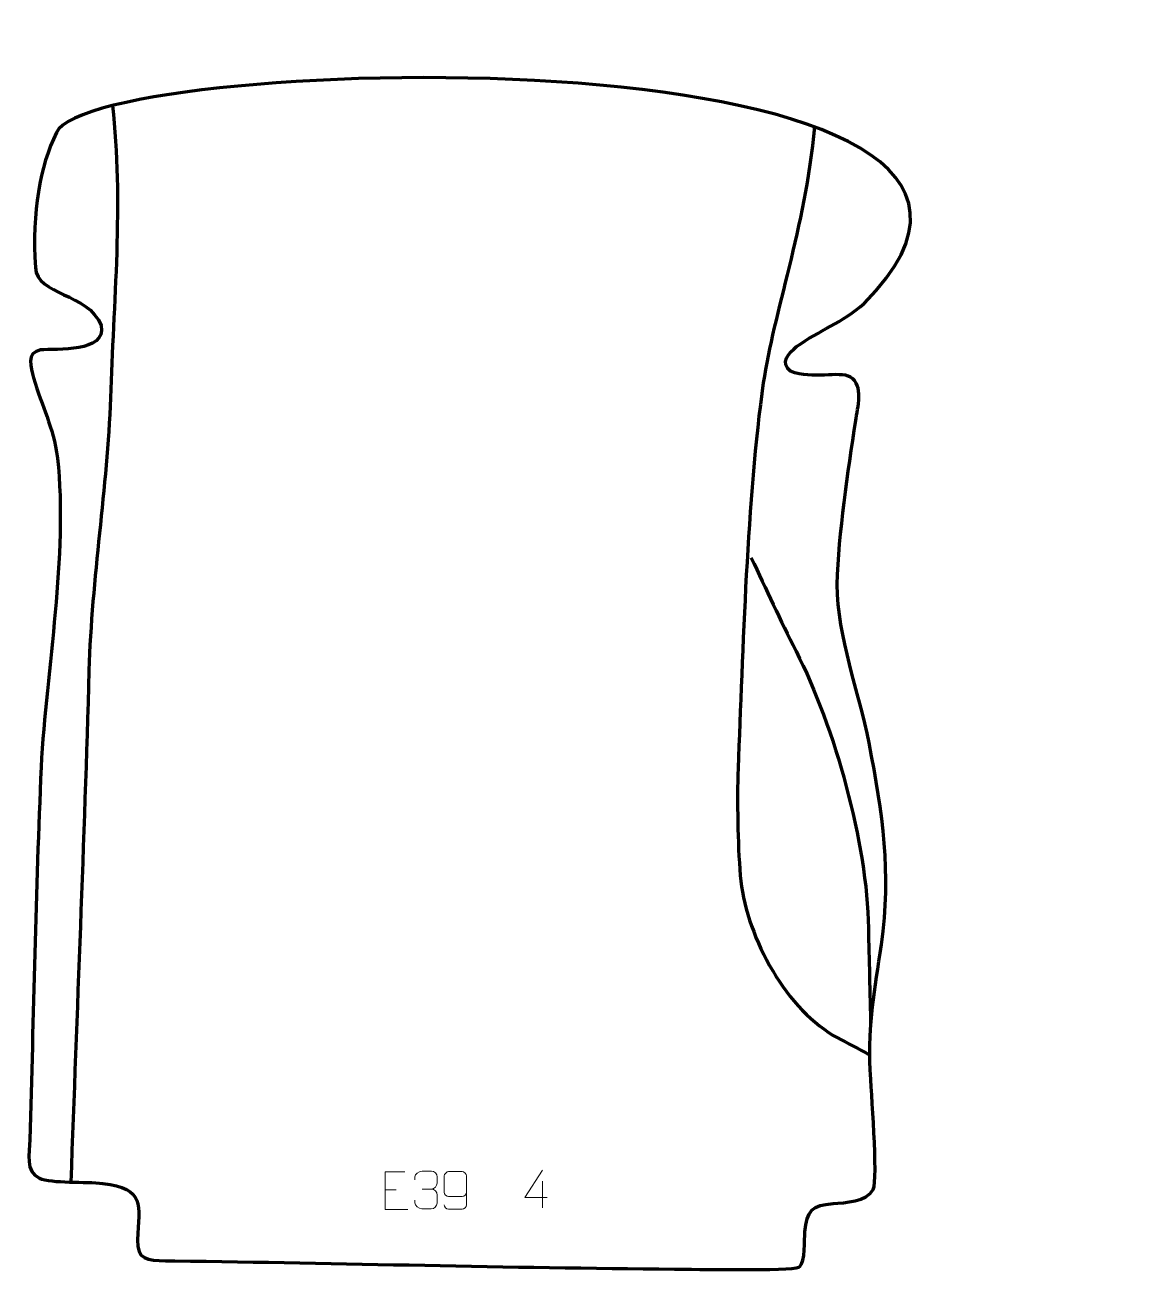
# Model space of a CAD drawing. Header units: millimetres. Extents: x -417 to 322, y 666 to 1493.
import ezdxf

# ---------------------------------------------------------------- set-up
doc = ezdxf.new("R2010")
doc.units = ezdxf.units.MM
doc.header["$MEASUREMENT"] = 0
doc.layers.add('layer 2', color=7, linetype='Continuous')
doc.layers.add('layer 3', color=7, linetype='Continuous')

msp = doc.modelspace()

# ---------------------------------------------------------------- linework, layer by layer
at = {"layer": 'layer 2', "color": 142, "lineweight": 158}
for points, knots in [([(-359.3848, 1439.1496), (-352.0156, 1377.0944), (-358.7288, 1305.7307), (-360.7032, 1245.3646), (-360.7032, 1245.3646), (-362.6449, 1185.9957), (-373.235, 1125.6791), (-374.9128, 1064.5685), (-374.9128, 1064.5685), (-378.0263, 951.4985), (-382.901, 838.4924), (-386.8982, 725.4528)], [0, 0, 0, 0, 0.25, 0.25, 0.25, 0.25, 0.5, 0.5, 0.5, 0.5, 1, 1, 1, 1]), ([(105.8099, 1425.0052), (99.3996, 1357.1326), (78.6966, 1302.1202), (71.9083, 1255.2608), (71.9083, 1255.2608), (60.8992, 1179.2662), (58.4559, 1077.2448), (55.1344, 999.784), (55.1344, 999.784), (54.5009, 977.2689), (54.8672, 951.0499), (56.6268, 928.6255), (56.6268, 928.6255), (59.5584, 891.2647), (84.9294, 842.4573), (118.2906, 822.7335), (118.2906, 822.7335), (125.3109, 818.7594), (132.5779, 815.1822), (139.6601, 811.2944), (139.6601, 811.2944), (140.5761, 810.7782), (141.4922, 810.2622), (142.4083, 809.7462)], [0, 0, 0, 0, 0.14285714, 0.14285714, 0.14285714, 0.14285714, 0.28571429, 0.28571429, 0.28571429, 0.28571429, 0.42857143, 0.42857143, 0.42857143, 0.42857143, 0.57142857, 0.57142857, 0.57142857, 0.57142857, 0.71428571, 0.71428571, 0.71428571, 0.71428571, 1, 1, 1, 1]), ([(63.9494, 1139.3086), (73.7085, 1118.4146), (83.1123, 1098.0578), (93.5834, 1077.4737), (93.5834, 1077.4737), (119.1792, 1026.946), (140.6742, 949.9426), (141.5907, 893.7275), (141.5907, 893.7275), (141.6194, 883.2848), (142.0128, 872.8215), (142.2519, 862.3796), (142.2519, 862.3796), (142.5037, 850.9556), (142.7554, 839.5317), (143.0072, 828.1077)], [0, 0, 0, 0, 0.2, 0.2, 0.2, 0.2, 0.4, 0.4, 0.4, 0.4, 0.6, 0.6, 0.6, 0.6, 1, 1, 1, 1])]:
    msp.add_open_spline(points, degree=3, knots=knots, dxfattribs=at)
at = {"layer": 'layer 2', "color": 250, "lineweight": 9}
for points, knots in [([(-165.702, 732.2229), (-165.702, 732.2229), (-178.5759, 732.2229), (-178.5759, 732.2229), (-178.5759, 732.2229), (-178.5759, 732.2229), (-178.5759, 707.2693), (-178.5759, 707.2693), (-178.5759, 707.2693), (-178.5759, 707.2693), (-163.7101, 707.2693), (-163.7101, 707.2693)], [0, 0, 0, 0, 0.25, 0.25, 0.25, 0.25, 0.5, 0.5, 0.5, 0.5, 1, 1, 1, 1]), ([(-158.9509, 726.9913), (-158.9509, 726.9913), (-158.9509, 728.8485), (-158.9509, 728.8485), (-158.9509, 728.8485), (-158.9652, 730.5904), (-156.3007, 732.7085), (-154.2416, 732.6858), (-154.2416, 732.6858), (-152.1775, 732.6858), (-150.1135, 732.6858), (-148.0498, 732.6858), (-148.0498, 732.6858), (-145.8553, 732.6946), (-144.257, 730.8478), (-144.2126, 728.9357), (-144.2126, 728.9357), (-144.213, 727.5006), (-144.213, 726.0655), (-144.2126, 724.63), (-144.2126, 724.63), (-144.2612, 722.9765), (-145.8638, 720.7465), (-148.0621, 720.7565), (-148.0621, 720.7565), (-145.8584, 720.7453), (-144.2504, 718.9421), (-144.1964, 716.8826), (-144.1964, 716.8826), (-144.1968, 715.0979), (-144.1968, 713.3132), (-144.1964, 711.5281), (-144.1964, 711.5281), (-144.1863, 709.4667), (-146.2412, 707.7036), (-148.0621, 707.7117), (-148.0621, 707.7117), (-150.1274, 707.712), (-152.1926, 707.712), (-154.2582, 707.7117), (-154.2582, 707.7117), (-156.4268, 707.7232), (-158.9578, 710.1234), (-158.9764, 711.5852), (-158.9764, 711.5852), (-158.9764, 711.5852), (-158.9764, 713.4938), (-158.9764, 713.4938)], [0, 0, 0, 0, 0.07692308, 0.07692308, 0.07692308, 0.07692308, 0.15384615, 0.15384615, 0.15384615, 0.15384615, 0.23076923, 0.23076923, 0.23076923, 0.23076923, 0.30769231, 0.30769231, 0.30769231, 0.30769231, 0.38461538, 0.38461538, 0.38461538, 0.38461538, 0.46153846, 0.46153846, 0.46153846, 0.46153846, 0.53846154, 0.53846154, 0.53846154, 0.53846154, 0.61538462, 0.61538462, 0.61538462, 0.61538462, 0.69230769, 0.69230769, 0.69230769, 0.69230769, 0.76923077, 0.76923077, 0.76923077, 0.76923077, 0.84615385, 0.84615385, 0.84615385, 0.84615385, 1, 1, 1, 1]), ([(-139.5564, 710.4321), (-139.5323, 709.0926), (-138.1761, 707.4393), (-136.6042, 707.4737), (-136.6042, 707.4737), (-133.6194, 707.474), (-130.6342, 707.474), (-127.6488, 707.4737), (-127.6488, 707.4737), (-126.4297, 707.4587), (-124.7015, 708.8963), (-124.6965, 710.4321), (-124.6965, 710.4321), (-124.6968, 716.7925), (-124.6968, 723.1533), (-124.6965, 729.5141), (-124.6965, 729.5141), (-124.7012, 730.677), (-126.4297, 732.4481), (-127.6488, 732.4725), (-127.6488, 732.4725), (-130.6342, 732.4722), (-133.6194, 732.4722), (-136.6042, 732.4725), (-136.6042, 732.4725), (-137.8823, 732.4287), (-139.552, 730.8142), (-139.5564, 729.5141), (-139.5564, 729.5141), (-139.5564, 725.9307), (-139.5564, 722.3477), (-139.5564, 718.7649), (-139.5564, 718.7649), (-139.5179, 717.2867), (-137.9352, 715.8538), (-136.6042, 715.8559), (-136.6042, 715.8559), (-133.6194, 715.8556), (-130.6342, 715.8556), (-127.6488, 715.8559), (-127.6488, 715.8559), (-126.3193, 715.8509), (-124.6763, 717.3581), (-124.718, 718.7867)], [0, 0, 0, 0, 0.08333333, 0.08333333, 0.08333333, 0.08333333, 0.16666667, 0.16666667, 0.16666667, 0.16666667, 0.25, 0.25, 0.25, 0.25, 0.33333333, 0.33333333, 0.33333333, 0.33333333, 0.41666667, 0.41666667, 0.41666667, 0.41666667, 0.5, 0.5, 0.5, 0.5, 0.58333333, 0.58333333, 0.58333333, 0.58333333, 0.66666667, 0.66666667, 0.66666667, 0.66666667, 0.75, 0.75, 0.75, 0.75, 0.83333333, 0.83333333, 0.83333333, 0.83333333, 1, 1, 1, 1]), ([(-71.3757, 715.236), (-71.3757, 715.236), (-86.1974, 715.236), (-86.1974, 715.236), (-86.1974, 715.236), (-86.1974, 715.236), (-74.3198, 733.3065), (-74.3198, 733.3065)], [0, 0, 0, 0, 0.33333333, 0.33333333, 0.33333333, 0.33333333, 1, 1, 1, 1])]:
    msp.add_open_spline(points, degree=3, knots=knots, dxfattribs=at)
for points in [[(-178.5759, 720.3432), (-178.5759, 720.3432), (-171.4078, 720.3432), (-171.4078, 720.3432)], [(-154.2412, 720.7461), (-154.2412, 720.7461), (-148.0448, 720.7461), (-148.0448, 720.7461)], [(-74.3198, 725.9971), (-74.3198, 725.9971), (-74.3198, 708.3324), (-74.3198, 708.3324)]]:
    msp.add_open_spline(points, degree=3, dxfattribs=at)
at = {"layer": 'layer 3', "color": 242, "lineweight": 158}
msp.add_open_spline([(138.7571, 1307.9277), (124.1587, 1295.1248), (108.82, 1290.0135), (93.9557, 1279.3342), (93.9557, 1279.3342), (88.9171, 1275.3892), (82.6383, 1268.2476), (89.9873, 1262.9578), (89.9873, 1262.9578), (104.7769, 1257.3057), (121.7396, 1263.3467), (129.7701, 1259.1776), (129.7701, 1259.1776), (138.481, 1253.5211), (134.4011, 1238.8281), (133.1263, 1230.3156), (133.1263, 1230.3156), (127.9958, 1195.6846), (121.9811, 1156.4108), (120.7311, 1121.6107), (120.7311, 1121.6107), (121.2732, 1086.0787), (135.1102, 1051.48), (141.9721, 1016.5805), (141.9721, 1016.5805), (151.1846, 969.3551), (156.8781, 931.1673), (150.1759, 882.8917), (150.1759, 882.8917), (145.7918, 852.364), (141.3263, 831.2597), (142.6396, 799.7125), (142.6396, 799.7125), (143.347, 787.9224), (148.0566, 726.8822), (144.77, 720.6369), (144.77, 720.6369), (140.4111, 712.3542), (126.0179, 711.766), (118.1009, 711.2048), (118.1009, 711.2048), (104.377, 710.2321), (100.7255, 706.4966), (99.407, 692.3968), (99.407, 692.3968), (99.0626, 687.4036), (99.7289, 672.6801), (96.0702, 669.5222), (96.0702, 669.5222), (96.0702, 669.5222), (95.3667, 669.0201), (95.3667, 669.0201), (95.3667, 669.0201), (90.3691, 666.4476), (23.8788, 667.6835), (13.0563, 667.7762), (13.0563, 667.7762), (-97.3243, 668.6814), (-207.5968, 671.7647), (-317.9229, 673.2316), (-317.9229, 673.2316), (-319.9973, 673.2591), (-322.0715, 673.2836), (-324.146, 673.2969), (-324.146, 673.2969), (-336.2445, 673.6761), (-343.1458, 673.8381), (-342.6991, 687.0848), (-342.6991, 687.0848), (-341.5468, 710.7106), (-337.5236, 720.9116), (-365.7903, 724.5567), (-365.7903, 724.5567), (-376.6827, 725.9613), (-399.64, 724.4603), (-407.7815, 728.0132), (-407.7815, 728.0132), (-417.3196, 732.1755), (-414.278, 744.7128), (-414.0363, 753.5246), (-414.0363, 753.5246), (-411.7447, 835.7244), (-410.1135, 918.4077), (-406.6157, 1000.527), (-406.6157, 1000.527), (-403.0534, 1066.4182), (-388.889, 1140.3712), (-395.7052, 1205.4371), (-395.7052, 1205.4371), (-398.7192, 1226.6828), (-405.9892, 1239.129), (-411.54, 1258.5627), (-411.54, 1258.5627), (-413.5239, 1265.5082), (-416.5296, 1275.5179), (-406.9428, 1277.1743), (-406.9428, 1277.1743), (-396.3714, 1277.8536), (-363.6405, 1275.3039), (-366.7182, 1293.2359), (-366.7182, 1293.2359), (-375.6943, 1315.3515), (-409.2195, 1313.0086), (-410.3774, 1331.6981), (-410.3774, 1331.6981), (-412.6873, 1368.9817), (-407.4888, 1398.3819), (-396.4519, 1421.3243), (-396.4519, 1421.3243), (-370.7782, 1474.6939), (321.5178, 1492.6077), (138.7571, 1307.9277)], degree=3, knots=[0, 0, 0, 0, 0.03448276, 0.03448276, 0.03448276, 0.03448276, 0.06896552, 0.06896552, 0.06896552, 0.06896552, 0.10344828, 0.10344828, 0.10344828, 0.10344828, 0.13793103, 0.13793103, 0.13793103, 0.13793103, 0.17241379, 0.17241379, 0.17241379, 0.17241379, 0.20689655, 0.20689655, 0.20689655, 0.20689655, 0.24137931, 0.24137931, 0.24137931, 0.24137931, 0.27586207, 0.27586207, 0.27586207, 0.27586207, 0.31034483, 0.31034483, 0.31034483, 0.31034483, 0.34482759, 0.34482759, 0.34482759, 0.34482759, 0.37931034, 0.37931034, 0.37931034, 0.37931034, 0.4137931, 0.4137931, 0.4137931, 0.4137931, 0.44827586, 0.44827586, 0.44827586, 0.44827586, 0.48275862, 0.48275862, 0.48275862, 0.48275862, 0.51724138, 0.51724138, 0.51724138, 0.51724138, 0.55172414, 0.55172414, 0.55172414, 0.55172414, 0.5862069, 0.5862069, 0.5862069, 0.5862069, 0.62068966, 0.62068966, 0.62068966, 0.62068966, 0.65517241, 0.65517241, 0.65517241, 0.65517241, 0.68965517, 0.68965517, 0.68965517, 0.68965517, 0.72413793, 0.72413793, 0.72413793, 0.72413793, 0.75862069, 0.75862069, 0.75862069, 0.75862069, 0.79310345, 0.79310345, 0.79310345, 0.79310345, 0.82758621, 0.82758621, 0.82758621, 0.82758621, 0.86206897, 0.86206897, 0.86206897, 0.86206897, 0.89655172, 0.89655172, 0.89655172, 0.89655172, 0.93103448, 0.93103448, 0.93103448, 0.93103448, 1, 1, 1, 1], dxfattribs=at)

doc.saveas('drawing.dxf')
